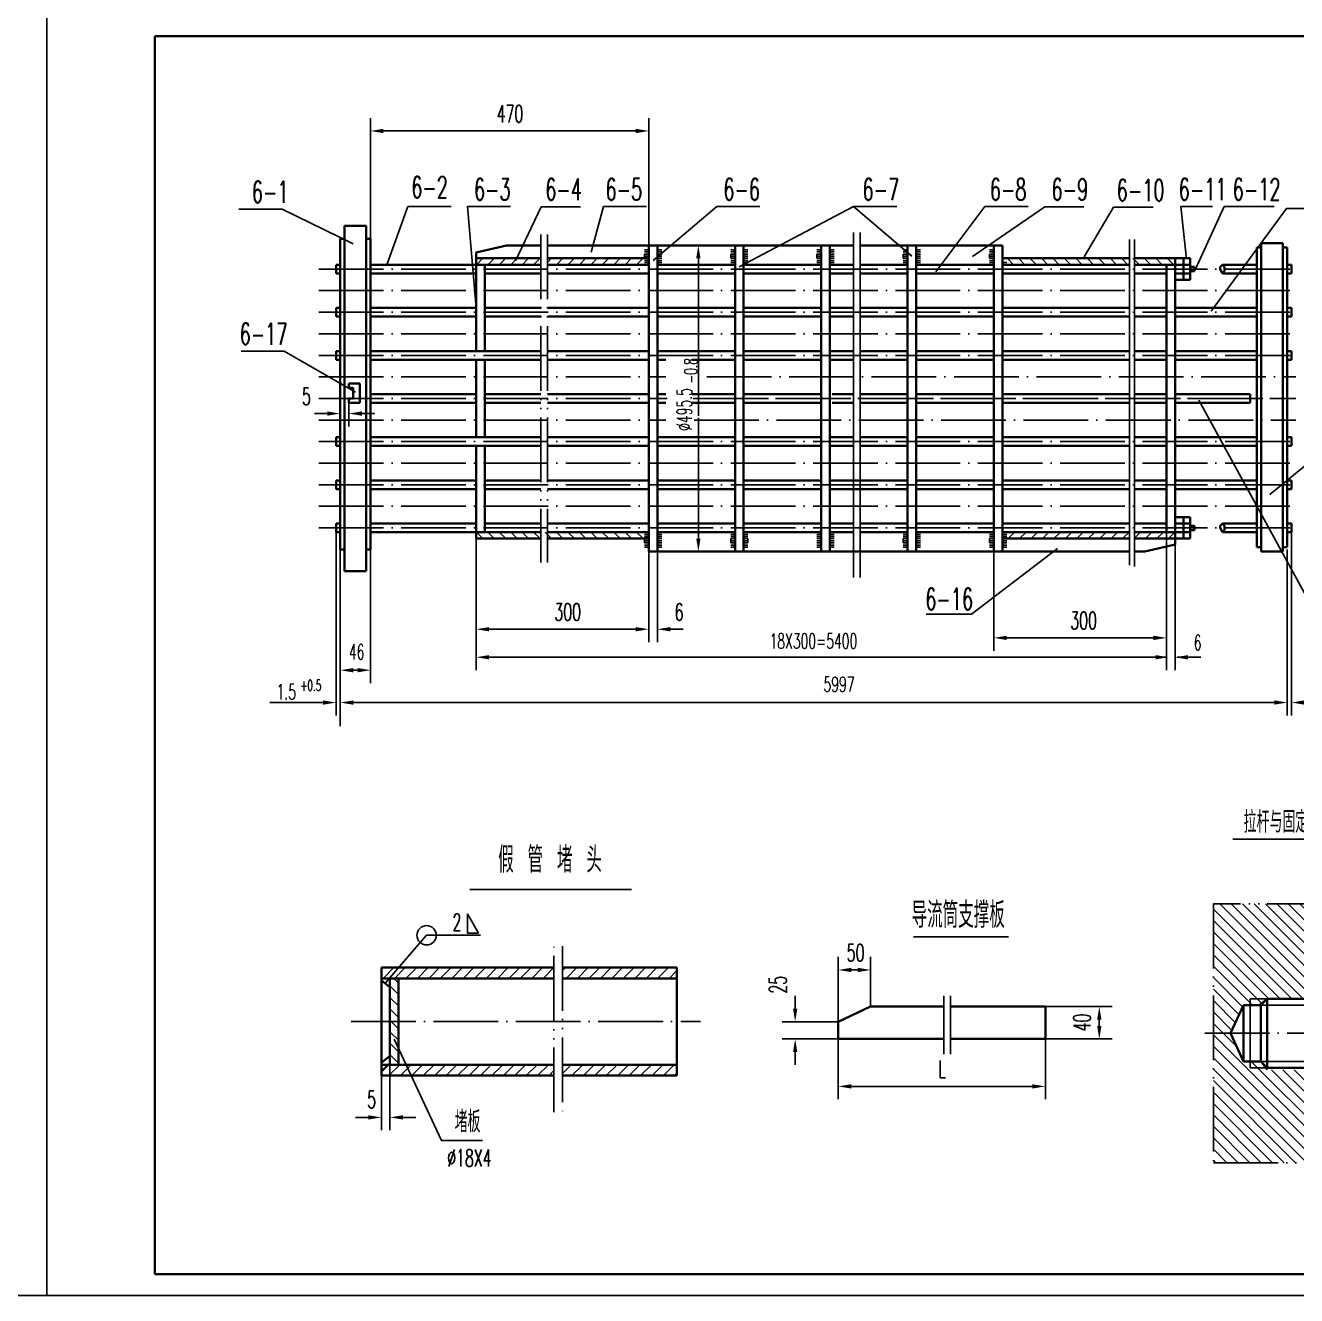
# Model space of a CAD drawing. Extents: x 0 to 2425, y 6 to 1194.
# Drawn here: x 738 to 1032.7, y 6 to 300.5 of the extents above; entities that cross this region are included whole.
import ezdxf
from ezdxf.enums import TextEntityAlignment as Align

# ---------------------------------------------------------------- set-up
doc = ezdxf.new("R2010")
doc.units = 0
doc.header["$MEASUREMENT"] = 0
doc.linetypes.add('SDHS', pattern=[21, 15, -2, 0, -2, 0, -2])
doc.linetypes.add('ZHXS', pattern=[19, 15, -2, 0, -2])
doc.layers.get('0').update_dxf_attribs({"linetype": 'CONTINUOUS'})
for name, color, linetype in [('1', 7, 'ZHXS'), ('2', 7, 'SDHS'), ('FRAME', 1, 'CONTINUOUS')]:
    doc.layers.add(name, color=color, linetype=linetype)
doc.styles.add('HZ', font='txt', dxfattribs={"width": 0.65, "bigfont": 'hztxt'})

# ---------------------------------------------------------------- blocks, each defined once
blk = doc.blocks.new('*X35')
at = {"color": 0}
for p, q in [((534, 128.91), (532.91, 130)), ((534, 126.26), (532, 128.26)), ((534, 123.61), (532, 125.61)), ((534, 120.96), (532, 122.96)), ((534, 118.31), (532, 120.31)), ((534, 115.65), (532, 117.65)), ((534, 113), (532, 115)), ((534, 110.35), (532, 112.35))]:
    blk.add_line(p, q, dxfattribs=at)
blk = doc.blocks.new('*X32')
at = {"color": 0}
for p, q in [((84.55, 241), (86.05, 242.5)), ((87.2, 241), (88.7, 242.5)), ((89.86, 241), (91.36, 242.5)), ((92.51, 241), (94.01, 242.5)), ((95.16, 241), (96.66, 242.5)), ((97.81, 241), (99.31, 242.5)), ((100.46, 241), (101.96, 242.5)), ((103.11, 241), (104.61, 242.5)), ((105.77, 241), (107.27, 242.5)), ((108.42, 241), (109.92, 242.5)), ((111.07, 241), (112.57, 242.5)), ((113.72, 241), (115.22, 242.5)), ((116.37, 241), (117.87, 242.5)), ((119.02, 241), (120.52, 242.5)), ((121.68, 241), (123.18, 242.5))]:
    blk.add_line(p, q, dxfattribs=at)
blk = doc.blocks.new('*X29')
at = {"color": 0}
for p, q in [((338.31, 78), (317.5, 98.81)), ((340.96, 78), (318.96, 100)), ((343.61, 78), (321.61, 100)), ((345, 79.26), (324.26, 100)), ((345, 81.92), (326.92, 100)), ((345, 84.57), (329.57, 100)), ((345, 87.22), (332.22, 100)), ((345, 89.87), (334.87, 100)), ((345, 92.52), (337.52, 100)), ((345, 95.17), (340.17, 100)), ((345, 97.83), (342.83, 100)), ((335.66, 78), (317.5, 96.16)), ((333.01, 78), (317.5, 93.51)), ((330.35, 78), (317.5, 90.85)), ((328.69, 77.02), (317.5, 88.2)), ((326.55, 76.5), (317.5, 85.55)), ((324.31, 76.09), (317.5, 82.9)), ((323.47, 74.27), (317.5, 80.25)), ((322.64, 72.46), (317.5, 77.6)), ((321.8, 70.65), (317.5, 74.94)), ((322.96, 66.83), (317.5, 72.29)), ((345, 42.14), (317.5, 69.64)), ((344.49, 40), (317.5, 66.99)), ((341.84, 40), (317.5, 64.34)), ((345, 44.79), (326.29, 63.5)), ((339.19, 40), (317.5, 61.69)), ((336.53, 40), (317.5, 59.03)), ((345, 47.44), (330.94, 61.5)), ((345, 50.1), (333.6, 61.5)), ((345, 52.75), (336.25, 61.5)), ((345, 55.4), (338.9, 61.5)), ((345, 58.05), (341.55, 61.5)), ((345, 60.7), (344.2, 61.5)), ((333.88, 40), (317.5, 56.38)), ((331.23, 40), (317.5, 53.73)), ((328.58, 40), (317.5, 51.08)), ((325.93, 40), (317.5, 48.43)), ((323.28, 40), (317.5, 45.78)), ((320.62, 40), (317.5, 43.12)), ((317.97, 40), (317.5, 40.47))]:
    blk.add_line(p, q, dxfattribs=at)

msp = doc.modelspace()

# ---------------------------------------------------------------- linework, layer by layer
for p, q in [((743, 6), (743, 600)), ((743, 426), (743, 6)), ((818, 251), (818, 279.0244)), ((882.5, 249.5), (882.5, 279.0244)), ((821, 276.0244), (879.5, 276.0244)), ((797.5, 257.88951), (787.5, 257.88951)), ((814, 249.88951), (797.5, 257.88951)), ((821.7836, 245), (826.66615, 258.5)), ((826.66615, 258.5), (836.66615, 258.5)), ((840.47651, 258.5), (850.47651, 258.5)), ((842.5, 235), (840.47651, 258.5)), ((851.58223, 245.91165), (857.58223, 258.41165)), ((857.58223, 258.41165), (866.6661, 258.41165)), ((869.11758, 247.89809), (872, 258.5)), ((872, 258.5), (882, 258.5)), ((883.50373, 245.97308), (898.26157, 258.5)), ((898.26157, 258.5), (908.26157, 258.5)), ((930, 258.5), (903.5, 244.5)), ((943.5, 247), (930, 258.5)), ((930, 258.5), (940, 258.5)), ((960.43777, 258.5), (949.04582, 243.34079)), ((957.57953, 246.89222), (974.33804, 258.41247)), ((960.43777, 258.5), (970.43777, 258.5)), ((974.33804, 258.41247), (983.33804, 258.41247)), ((983.47303, 246.83449), (990.26009, 258.36837)), ((990.26009, 258.36837), (999.40787, 258.36837)), ((1007.12994, 246.30181), (1005.84953, 258.5)), ((1005.84953, 258.5), (1013.22207, 258.5)), ((1015.88433, 258.5), (1009.13818, 243.79512)), ((1030.34953, 258.0221), (1012.90365, 234.2697)), ((1015.88433, 258.5), (1027.47806, 258.5)), ((1030.34953, 258.0221), (1043.60849, 258.0221)), ((930, 252.5), (930, 172.5)), ((931.5, 172.5), (931.5, 252.5)), ((993.94497, 250.88278), (993.94497, 175.38944)), ((995.08345, 250.88278), (995.08345, 175.04784)), ((881.5, 248.5), (882.5, 248.5)), ((882.5, 248), (881.5, 248)), ((884.5, 248.5), (885.5, 248.5)), ((885.5, 248), (884.5, 248)), ((894, 249.5), (897, 249.5)), ((901.5, 248.5), (902.5, 248.5)), ((902.5, 248), (901.5, 248)), ((904.5, 248.5), (905.5, 248.5)), ((905.5, 248), (904.5, 248)), ((921.5, 248.5), (922.5, 248.5)), ((921.5, 248.5), (922.5, 248.5)), ((922.5, 248), (921.5, 248)), ((922.5, 248), (921.5, 248)), ((924.5, 248.5), (925.5, 248.5)), ((925.5, 248), (924.5, 248)), ((941.5, 248.5), (942.5, 248.5)), ((942.5, 248), (941.5, 248)), ((944.5, 248.5), (945.5, 248.5)), ((945.5, 248), (944.5, 248)), ((961.5, 248.5), (962.5, 248.5)), ((961.5, 248.5), (962.5, 248.5)), ((962.5, 248), (961.5, 248)), ((962.5, 248), (961.5, 248)), ((881.5, 247.5), (881.5, 246.5)), ((882, 247.5), (881.5, 247.5)), ((881.5, 247), (882.5, 247)), ((881.5, 246.5), (882.5, 246.5)), ((882.5, 246), (881.5, 246)), ((881.5, 245.5), (882.5, 245.5)), ((882.5, 247.5), (882, 247.5)), ((884.5, 247.5), (884.5, 246.5)), ((885, 247.5), (884.5, 247.5)), ((884.5, 247), (885.5, 247)), ((884.5, 246.5), (885.5, 246.5)), ((885.5, 246), (884.5, 246)), ((884.5, 245.5), (885.5, 245.5)), ((885.5, 247.5), (885, 247.5)), ((894, 210), (894, 246.5)), ((902, 247.5), (901.5, 247.5)), ((901.5, 247.5), (901.5, 246.5)), ((901.5, 247), (902.5, 247)), ((901.5, 246.5), (902.5, 246.5)), ((902.5, 246), (901.5, 246)), ((901.5, 245.5), (902.5, 245.5)), ((902.5, 247.5), (902, 247.5)), ((904.5, 247.5), (904.5, 246.5)), ((905, 247.5), (904.5, 247.5)), ((904.5, 247), (905.5, 247)), ((904.5, 246.5), (905.5, 246.5)), ((905.5, 246), (904.5, 246)), ((904.5, 245.5), (905.5, 245.5)), ((905.5, 247.5), (905, 247.5)), ((922, 247.5), (921.5, 247.5)), ((921.5, 247.5), (921.5, 246.5)), ((922, 247.5), (921.5, 247.5)), ((921.5, 247.5), (921.5, 246.5)), ((921.5, 247), (922.5, 247)), ((921.5, 247), (922.5, 247)), ((921.5, 246.5), (922.5, 246.5)), ((921.5, 246.5), (922.5, 246.5)), ((922.5, 246), (921.5, 246)), ((922.5, 246), (921.5, 246)), ((921.5, 245.5), (922.5, 245.5)), ((921.5, 245.5), (922.5, 245.5)), ((922.5, 247.5), (922, 247.5)), ((922.5, 247.5), (922, 247.5)), ((925, 247.5), (924.5, 247.5)), ((924.5, 247.5), (924.5, 246.5)), ((924.5, 247), (925.5, 247)), ((924.5, 246.5), (925.5, 246.5)), ((925.5, 246), (924.5, 246)), ((924.5, 245.5), (925.5, 245.5)), ((925.5, 247.5), (925, 247.5)), ((941.5, 247.5), (941.5, 246.5)), ((942, 247.5), (941.5, 247.5)), ((941.5, 247), (942.5, 247)), ((941.5, 246.5), (942.5, 246.5)), ((942.5, 246), (941.5, 246)), ((941.5, 245.5), (942.5, 245.5)), ((942.5, 247.5), (942, 247.5)), ((945, 247.5), (944.5, 247.5)), ((944.5, 247.5), (944.5, 246.5)), ((944.5, 247), (945.5, 247)), ((944.5, 246.5), (945.5, 246.5)), ((945.5, 246), (944.5, 246)), ((944.5, 245.5), (945.5, 245.5)), ((945.5, 247.5), (945, 247.5)), ((961.5, 247.5), (961.5, 246.5)), ((962, 247.5), (961.5, 247.5)), ((962, 247.5), (961.5, 247.5)), ((961.5, 247.5), (961.5, 246.5)), ((961.5, 247), (962.5, 247)), ((961.5, 247), (962.5, 247)), ((961.5, 246.5), (962.5, 246.5)), ((961.5, 246.5), (962.5, 246.5)), ((962.5, 246), (961.5, 246)), ((962.5, 246), (961.5, 246)), ((961.5, 245.5), (962.5, 245.5)), ((961.5, 245.5), (962.5, 245.5)), ((962.5, 247.5), (962, 247.5)), ((962.5, 247.5), (962, 247.5)), ((964.5, 245.5), (965.5, 245.5)), ((798, 225), (788, 225)), ((814.5, 215.5), (798, 225)), ((813, 213.5), (813, 207.5)), ((1010.03411, 213.59593), (1037.18326, 164.08879)), ((808, 210.5), (805, 210.5)), ((811, 210.5), (811, 207.5)), ((816, 210.5), (819, 210.5)), ((894, 181.5), (894, 209.5)), ((1026.4914, 191.77689), (1035.71926, 199.2774)), ((810, 183), (810, 140.5)), ((1002.5, 183), (1002.5, 151)), ((1004.5, 183), (1004.5, 151)), ((1031.5, 183.5), (1031.5, 140.5)), ((842.5, 181.5), (842.5, 151)), ((881.5, 182.5), (882.5, 182.5)), ((882.5, 182), (881.5, 182)), ((881.5, 180.5), (881.5, 181.5)), ((881.5, 181.5), (882.5, 181.5)), ((881.5, 181), (882.5, 181)), ((882, 180.5), (881.5, 180.5)), ((882.5, 180), (881.5, 180)), ((882.5, 180.5), (882, 180.5)), ((884.5, 182.5), (885.5, 182.5)), ((885.5, 182), (884.5, 182)), ((884.5, 180.5), (884.5, 181.5)), ((884.5, 181.5), (885.5, 181.5)), ((884.5, 181), (885.5, 181)), ((885, 180.5), (884.5, 180.5)), ((885.5, 180), (884.5, 180)), ((885.5, 180.5), (885, 180.5)), ((901.5, 182.5), (902.5, 182.5)), ((902.5, 182), (901.5, 182)), ((901.5, 181.5), (902.5, 181.5)), ((901.5, 180.5), (901.5, 181.5)), ((901.5, 181), (902.5, 181)), ((902, 180.5), (901.5, 180.5)), ((902.5, 180), (901.5, 180)), ((902.5, 180.5), (902, 180.5)), ((905.5, 182.5), (904.5, 182.5)), ((904.5, 182), (905.5, 182)), ((905.5, 181.5), (904.5, 181.5)), ((905.5, 181), (904.5, 181)), ((904.5, 180.5), (905, 180.5)), ((904.5, 180), (905.5, 180)), ((905, 180.5), (905.5, 180.5)), ((905.5, 180.5), (905.5, 181.5)), ((922.5, 182.5), (921.5, 182.5)), ((921.5, 182), (922.5, 182)), ((922.5, 181.5), (921.5, 181.5)), ((922.5, 181), (921.5, 181)), ((921.5, 180.5), (922, 180.5)), ((921.5, 180), (922.5, 180)), ((922, 180.5), (922.5, 180.5)), ((922.5, 180.5), (922.5, 181.5)), ((924.5, 182.5), (925.5, 182.5)), ((925.5, 182), (924.5, 182)), ((924.5, 181.5), (925.5, 181.5)), ((924.5, 180.5), (924.5, 181.5)), ((924.5, 181), (925.5, 181)), ((925, 180.5), (924.5, 180.5)), ((925.5, 180), (924.5, 180)), ((925.5, 180.5), (925, 180.5)), ((941.5, 182.5), (942.5, 182.5)), ((942.5, 182), (941.5, 182)), ((941.5, 180.5), (941.5, 181.5)), ((941.5, 181.5), (942.5, 181.5)), ((941.5, 181), (942.5, 181)), ((942, 180.5), (941.5, 180.5)), ((942.5, 180), (941.5, 180)), ((942.5, 180.5), (942, 180.5)), ((944.5, 182.5), (945.5, 182.5)), ((945.5, 182), (944.5, 182)), ((944.5, 181.5), (945.5, 181.5)), ((944.5, 180.5), (944.5, 181.5)), ((944.5, 181), (945.5, 181)), ((945, 180.5), (944.5, 180.5)), ((945.5, 180), (944.5, 180)), ((945.5, 180.5), (945, 180.5)), ((961.5, 182.5), (962.5, 182.5)), ((961.5, 182.5), (962.5, 182.5)), ((962.5, 182), (961.5, 182)), ((962.5, 182), (961.5, 182)), ((961.5, 181.5), (962.5, 181.5)), ((961.5, 180.5), (961.5, 181.5)), ((961.5, 180.5), (961.5, 181.5)), ((961.5, 181.5), (962.5, 181.5)), ((961.5, 181), (962.5, 181)), ((961.5, 181), (962.5, 181)), ((962, 180.5), (961.5, 180.5)), ((962, 180.5), (961.5, 180.5)), ((962.5, 180), (961.5, 180)), ((962.5, 180), (961.5, 180)), ((962.5, 180.5), (962, 180.5)), ((962.5, 180.5), (962, 180.5)), ((964.5, 182.5), (965.5, 182.5)), ((965.5, 182), (964.5, 182)), ((964.5, 181.5), (965.5, 181.5)), ((964.5, 180.5), (964.5, 181.5)), ((964.5, 181), (965.5, 181)), ((965, 180.5), (964.5, 180.5)), ((965.5, 180), (964.5, 180)), ((965.5, 180.5), (965, 180.5)), ((811, 179), (811, 138)), ((818, 179), (818, 148)), ((881.5, 179.5), (882.5, 179.5)), ((882.5, 178.5), (882.5, 157.5)), ((882.5, 178.5), (882.5, 157.5)), ((884.5, 179.5), (885.5, 179.5)), ((884.5, 178.5), (884.5, 157.5)), ((895, 178.5), (891, 178.5)), ((901.5, 179.5), (902.5, 179.5)), ((905.5, 179.5), (904.5, 179.5)), ((922.5, 179.5), (921.5, 179.5)), ((924.5, 179.5), (925.5, 179.5)), ((941.5, 179.5), (942.5, 179.5)), ((944.5, 179.5), (945.5, 179.5)), ((957.32247, 164), (977.24669, 179.21232)), ((961.5, 179.5), (962.5, 179.5)), ((961.5, 179.5), (962.5, 179.5)), ((962.5, 178.5), (962.5, 155.49778)), ((964.5, 179.5), (965.5, 179.5)), ((1030.5, 179), (1030.5, 140.5)), ((957.32247, 164), (946.82247, 164)), ((845.5, 160.5), (879.5, 160.5)), ((879.5, 160.5), (876.5, 160.5)), ((887.5, 160.5), (890.5, 160.5)), ((1002.5, 159.20609), (1002.5, 155.49778)), ((965.5, 158.49778), (999.5, 158.49778)), ((811, 150.5), (811, 154)), ((845.5, 154), (1002.5, 154)), ((1005, 154), (1008, 154)), ((1007.5, 154), (1010.5, 154)), ((814, 151), (815, 151)), ((807, 143.5), (794.67428, 143.5)), ((811, 143.5), (811, 140.5)), ((814, 143.5), (1028, 143.5)), ((814, 143.5), (817, 143.5)), ((1027.5, 143.5), (1024.5, 143.5)), ((1030.5, 143.5), (1030.5, 140.5)), ((1017.89409, 111.81203), (1054.89409, 111.81203)), ((840.9904, 100.1157), (878.4904, 100.1157)), ((840.51208, 94.53878), (840.51208, 90.03878)), ((843.01208, 90.03878), (840.51208, 94.53878)), ((821.51208, 78.53878), (831.01208, 89.53878)), ((831.01208, 89.53878), (843.51208, 89.53878)), ((840.51208, 90.03878), (843.01208, 90.03878)), ((943.87811, 89.1468), (965.90704, 89.1468)), ((926.44211, 69.50563), (926.44211, 84.50563)), ((933.94211, 73.00563), (933.94211, 84.50563)), ((929.44211, 81.50563), (930.94211, 81.50563)), ((916.44211, 72.50563), (916.44211, 75.50563)), ((1021.89409, 74.81203), (1021.89409, 66.81203)), ((1021.89409, 74.81203), (1026.89409, 74.81203)), ((1025.89409, 74.81203), (1023.89409, 73.31203)), ((974.44211, 73.00563), (989.94211, 73.00563)), ((1024.39409, 73.31203), (1040.89409, 73.31203)), ((926.44211, 69.50563), (913.44211, 69.50563)), ((986.94211, 68.50563), (986.94211, 70.00563)), ((823.47562, 65.47616), (834.43942, 41.96704)), ((926.44211, 65.50563), (913.44211, 65.50563)), ((926.44211, 65.50563), (926.44211, 51.50563)), ((974.44211, 65.50563), (989.94211, 65.50563)), ((974.44211, 65.50563), (974.44211, 51.50563)), ((1021.89409, 58.81203), (1021.89409, 66.81203)), ((916.44211, 62.50563), (916.44211, 59.50563)), ((822.51208, 59.53878), (822.51208, 44.31566)), ((1020.39409, 60.31203), (1024.39409, 60.31203)), ((1024.39409, 60.31203), (1040.89409, 60.31203)), ((1024.39409, 60.31203), (1025.89409, 58.31203)), ((820.51208, 57.03878), (820.51208, 44.31566)), ((1021.89409, 58.81203), (1026.89409, 58.81203)), ((929.44211, 54.50563), (971.44211, 54.50563)), ((817.51208, 47.31566), (814.51208, 47.31566)), ((825.51208, 47.31566), (828.51208, 47.31566)), ((834.40238, 41.96704), (843.96491, 41.96704)), ((743, 6), (391.8173, 6)), ((1584, 6), (743, 6))]:
    msp.add_line(p, q)
at = {"color": 0}
for p, q in [((842.55262, 245), (844.05262, 246.5)), ((845.20427, 245), (846.70427, 246.5)), ((847.85592, 245), (849.35592, 246.5)), ((850.50757, 245), (852.00757, 246.5)), ((853.15922, 245), (854.65922, 246.5)), ((855.81088, 245), (857.31088, 246.5)), ((859, 245.53747), (859.96253, 246.5)), ((861.11418, 245), (862.61418, 246.5)), ((863.76583, 245), (865.26583, 246.5)), ((866.41748, 245), (867.91748, 246.5)), ((869.06913, 245), (870.56913, 246.5)), ((871.72078, 245), (873.22078, 246.5)), ((874.37243, 245), (875.87243, 246.5)), ((877.02408, 245), (878.52408, 246.5)), ((879.67573, 245), (881.17573, 246.5)), ((820.9113, 79.53878), (823.4113, 82.03878)), ((823.56295, 79.53878), (826.06295, 82.03878)), ((826.2146, 79.53878), (828.7146, 82.03878)), ((828.86625, 79.53878), (831.36625, 82.03878)), ((831.5179, 79.53878), (834.0179, 82.03878)), ((834.16955, 79.53878), (836.66955, 82.03878)), ((836.8212, 79.53878), (839.3212, 82.03878)), ((839.47285, 79.53878), (841.97285, 82.03878)), ((842.1245, 79.53878), (844.6245, 82.03878)), ((844.77615, 79.53878), (847.27615, 82.03878)), ((847.4278, 79.53878), (849.9278, 82.03878)), ((850.07945, 79.53878), (852.57945, 82.03878)), ((852.7311, 79.53878), (855.2311, 82.03878)), ((855.38275, 79.53878), (857.88275, 82.03878)), ((858.0344, 79.53878), (860.5344, 82.03878)), ((862.51208, 81.36481), (863.18605, 82.03878)), ((863.3377, 79.53878), (865.8377, 82.03878)), ((865.98935, 79.53878), (868.48935, 82.03878)), ((868.641, 79.53878), (871.141, 82.03878)), ((871.29265, 79.53878), (873.79265, 82.03878)), ((873.9443, 79.53878), (876.4443, 82.03878)), ((876.59595, 79.53878), (879.09595, 82.03878)), ((879.2476, 79.53878), (881.7476, 82.03878)), ((881.89926, 79.53878), (884.39926, 82.03878)), ((884.55091, 79.53878), (887.05091, 82.03878)), ((887.20256, 79.53878), (889.01208, 81.3483)), ((822.27615, 57.03878), (824.77615, 59.53878)), ((824.9278, 57.03878), (827.4278, 59.53878)), ((827.57945, 57.03878), (830.07945, 59.53878)), ((830.2311, 57.03878), (832.7311, 59.53878)), ((832.88275, 57.03878), (835.38275, 59.53878)), ((835.5344, 57.03878), (838.0344, 59.53878)), ((838.18605, 57.03878), (840.68605, 59.53878)), ((840.8377, 57.03878), (843.3377, 59.53878)), ((843.48935, 57.03878), (845.98935, 59.53878)), ((846.141, 57.03878), (848.641, 59.53878)), ((848.79265, 57.03878), (851.29265, 59.53878)), ((851.4443, 57.03878), (853.9443, 59.53878)), ((854.09595, 57.03878), (856.59595, 59.53878)), ((856.7476, 57.03878), (859.2476, 59.53878)), ((862.51208, 57.49995), (864.55091, 59.53878)), ((864.70256, 57.03878), (867.20256, 59.53878)), ((867.35421, 57.03878), (869.85421, 59.53878)), ((870.00586, 57.03878), (872.50586, 59.53878)), ((872.65751, 57.03878), (875.15751, 59.53878)), ((875.30916, 57.03878), (877.80916, 59.53878)), ((877.96081, 57.03878), (880.46081, 59.53878)), ((880.61246, 57.03878), (883.11246, 59.53878)), ((883.26411, 57.03878), (885.76411, 59.53878)), ((885.91576, 57.03878), (888.41576, 59.53878)), ((859.39926, 57.03878), (860.51208, 58.1516))]:
    msp.add_line(p, q, dxfattribs=at)
at = {"const_width": 0.5}
msp.add_lwpolyline([(884.5, 223), (885, 223)], dxfattribs=at)
msp.add_circle((831.01208, 89.53878), 2.23607)
for points in [[(821, 275.5244), (821, 276.5244), (818, 276.0244)], [(879.5, 275.5244), (879.5, 276.5244), (882.5, 276.0244)], [(894.5, 246.5), (893.5, 246.5), (894, 249.5)], [(808, 210), (808, 211), (811, 210.5)], [(816, 210), (816, 211), (813, 210.5)], [(894.5, 181.5), (893.5, 181.5), (894, 178.5)], [(845.5, 160), (845.5, 161), (842.5, 160.5)], [(879.5, 160), (879.5, 161), (882.5, 160.5)], [(879.5, 160), (879.5, 161), (882.5, 160.5)], [(887.5, 160), (887.5, 161), (884.5, 160.5)], [(965.5, 157.99778), (965.5, 158.99778), (962.5, 158.49778)], [(999.5, 157.99778), (999.5, 158.99778), (1002.5, 158.49778)], [(845.5, 153.5), (845.5, 154.5), (842.5, 154)], [(1000, 153.5), (1000, 154.5), (1003, 154)], [(1007.5, 153.5), (1007.5, 154.5), (1004.5, 154)], [(814, 150.5), (814, 151.5), (811, 151)], [(815, 150.5), (815, 151.5), (818, 151)], [(807, 143), (807, 144), (810, 143.5)], [(814, 143), (814, 144), (811, 143.5)], [(814, 143), (814, 144), (811, 143.5)], [(1027.5, 143), (1027.5, 144), (1030.5, 143.5)], [(1034.5, 143), (1034.5, 144), (1031.5, 143.5)], [(929.44211, 81.00563), (929.44211, 82.00563), (926.44211, 81.50563)], [(930.94211, 81.00563), (930.94211, 82.00563), (933.94211, 81.50563)], [(916.94211, 72.50563), (915.94211, 72.50563), (916.44211, 69.50563)], [(987.44211, 70.00563), (986.44211, 70.00563), (986.94211, 73.00563)], [(987.44211, 68.50563), (986.44211, 68.50563), (986.94211, 65.50563)], [(916.94211, 62.50563), (915.94211, 62.50563), (916.44211, 65.50563)], [(929.44211, 54.00563), (929.44211, 55.00563), (926.44211, 54.50563)], [(971.44211, 54.00563), (971.44211, 55.00563), (974.44211, 54.50563)], [(817.51208, 47.81566), (817.51208, 46.81566), (820.51208, 47.31566)], [(825.51208, 47.81566), (825.51208, 46.81566), (822.51208, 47.31566)]]:
    msp.add_solid(points)
at = {"layer": '1'}
for p, q in [((806, 244), (1032.5, 244)), ((806, 239), (1032.5, 239)), ((806, 234), (1032.5, 234)), ((806, 229), (1032.5, 229)), ((806, 224), (1032.5, 224)), ((806, 219), (886.5, 219)), ((895.96675, 219), (1032.5, 219)), ((806, 214), (886.74607, 214)), ((892.80712, 214), (1032.5, 214)), ((895.28373, 214), (1032.5, 214)), ((806, 209), (886.5, 209)), ((893, 209), (1032.5, 209)), ((806, 204), (1032.5, 204)), ((806, 199), (1032.5, 199)), ((806, 194), (1032.5, 194)), ((806, 189), (1032.5, 189)), ((806, 184), (1032.5, 184)), ((813.51208, 69.53878), (894.51208, 69.53878)), ((1011.39409, 66.81203), (1060.39409, 66.81203))]:
    msp.add_line(p, q, dxfattribs=at)
at = {"layer": '2'}
for p, q in [((857.5, 252), (857.5, 176)), ((859, 252), (859, 176)), ((1013.39409, 96.81203), (1013.39409, 36.81203)), ((1040.89409, 96.81203), (1013.39409, 96.81203)), ((860.51208, 48.53878), (860.51208, 87.03878)), ((862.51208, 87.03878), (862.51208, 48.53878)), ((950.94211, 75.50563), (950.94211, 62.00563)), ((952.44211, 75.50563), (952.44211, 62.00563)), ((1013.39409, 36.81203), (1040.89409, 36.81203))]:
    msp.add_line(p, q, dxfattribs=at)
at = {"layer": 'FRAME', "lineweight": 35}
for p, q in [((768, 298), (1188, 298)), ((768, 11), (768, 298)), ((817, 254), (812, 254)), ((812, 254), (812, 174)), ((817, 174), (817, 254)), ((811, 251), (811, 179)), ((812, 251), (811, 251)), ((818, 251), (817, 251)), ((818, 179), (818, 251)), ((842.5, 247.86072), (849.5, 249.5)), ((842.5, 245), (842.5, 247.86072)), ((849.5, 249.5), (857.5, 249.5)), ((859, 249.5), (882.5, 249.5)), ((882.5, 249.5), (882.5, 224)), ((882.5, 249.5), (884.5, 249.5)), ((884.5, 249.5), (884.5, 224)), ((884.5, 249.5), (902.5, 249.5)), ((902.5, 249.5), (902.5, 214)), ((902.5, 249.5), (904.5, 249.5)), ((904.5, 249.5), (922.5, 249.5)), ((904.5, 249.5), (904.5, 214)), ((922.5, 249.5), (924.5, 249.5)), ((922.5, 249.5), (922.5, 224)), ((924.5, 249.5), (924.5, 224)), ((924.5, 249.5), (930, 249.5)), ((931.5, 249.5), (942.5, 249.5)), ((942.5, 249.5), (944.5, 249.5)), ((942.5, 249.5), (942.5, 214)), ((944.5, 249.5), (962.5, 249.5)), ((944.5, 249.5), (944.5, 214)), ((962.5, 249.5), (964.5, 249.5)), ((962.5, 249.5), (962.5, 224)), ((964.5, 249.5), (964.5, 224)), ((1023.5, 249), (1024.5, 249)), ((1023.5, 179.5), (1023.5, 249)), ((1024.5, 250), (1029.5, 250)), ((1024.5, 178.5), (1024.5, 250)), ((1029.5, 250), (1029.5, 178.5)), ((1029.5, 249), (1030.5, 249)), ((1030.5, 249), (1030.5, 179.5)), ((810, 245), (810, 244)), ((811, 245), (810, 245)), ((818, 245), (842.5, 245)), ((842, 245), (857.5, 245)), ((842.5, 246.5), (857.5, 246.5)), ((842.5, 245), (842.5, 225)), ((844.5, 245), (844.5, 225)), ((859, 246.5), (882.5, 246.5)), ((859, 245), (882.5, 245)), ((884.5, 245), (902.5, 245)), ((904.5, 245), (922.5, 245)), ((924.5, 245), (930, 245)), ((931.5, 245), (942.5, 245)), ((944.5, 245), (962.5, 245)), ((964.5, 245), (993.94497, 245)), ((993.94497, 246.5), (964.74381, 246.5)), ((995.08345, 246.5), (1008, 246.5)), ((995.08345, 245), (1004.5, 245)), ((1002.5, 245), (1002.5, 214)), ((1004.5, 246.5), (1004.5, 214)), ((1004.5, 245), (1008, 245)), ((1006.5, 241.5), (1006.5, 246.5)), ((1008, 246.5), (1008, 241.5)), ((1015.5, 245), (1015, 244.5)), ((1023.5, 245), (1015.5, 245)), ((1016, 244.5), (1015.5, 245)), ((1030.5, 245), (1031.5, 245)), ((1031.5, 245), (1031.5, 244)), ((810, 244), (810, 243)), ((810, 243), (811, 243)), ((818, 243), (842.5, 243)), ((844.5, 243), (857.5, 243)), ((859, 243), (864.5, 243)), ((864.5, 243), (882.5, 243)), ((884.5, 243), (902.5, 243)), ((904.5, 243), (922.5, 243)), ((924.5, 243), (930, 243)), ((931.5, 243), (942.5, 243)), ((944.5, 243), (962.5, 243)), ((964.5, 243), (982.5, 243)), ((982.5, 243), (993.94497, 243)), ((995.08345, 243), (1002.5, 243)), ((1004.5, 243), (1008, 243)), ((1008, 244.5), (1009, 244.5)), ((1009, 243.5), (1008, 243.5)), ((1009, 244.5), (1009, 243.5)), ((1015, 244.5), (1015, 244)), ((1015, 244), (1015.5, 243)), ((1015.5, 243), (1016, 243.5)), ((1023.5, 243), (1015.5, 243)), ((1016, 243.5), (1016, 244.5)), ((1031.5, 243), (1030.5, 243)), ((1031.5, 244), (1031.5, 243)), ((1008, 241.5), (1004.5, 241.5)), ((810, 235), (810, 234)), ((811, 235), (810, 235)), ((810, 234), (810, 233)), ((810, 233), (811, 233)), ((818, 235), (842.5, 235)), ((818, 233), (842.5, 233)), ((844.5, 235), (857.5, 235)), ((844.5, 233), (857.5, 233)), ((859, 235), (864.5, 235)), ((859, 233), (864.5, 233)), ((864.5, 235), (882.5, 235)), ((864.5, 233), (882.5, 233)), ((884.5, 235), (902.5, 235)), ((884.5, 233), (902.5, 233)), ((904.5, 235), (922.5, 235)), ((904.5, 233), (922.5, 233)), ((924.5, 235), (930, 235)), ((924.5, 233), (930, 233)), ((931.5, 235), (942.5, 235)), ((931.5, 233), (942.5, 233)), ((944.5, 235), (962.5, 235)), ((944.5, 233), (962.5, 233)), ((964.5, 235), (982.5, 235)), ((964.5, 233), (982.5, 233)), ((982.5, 235), (993.94497, 235)), ((982.5, 233), (993.94497, 233)), ((995.08345, 235), (1002.5, 235)), ((995.08345, 233), (1002.5, 233)), ((1023.5, 235), (1004.5, 235)), ((1023.5, 233), (1004.5, 233)), ((1030.5, 235), (1031.5, 235)), ((1031.5, 233), (1030.5, 233)), ((1031.5, 235), (1031.5, 234)), ((1031.5, 234), (1031.5, 233)), ((810, 225), (810, 224)), ((811, 225), (810, 225)), ((810, 224), (810, 223)), ((818, 225), (842.5, 225)), ((842.5, 225), (857.5, 225)), ((859, 225), (864.5, 225)), ((864.5, 225), (882.5, 225)), ((882.5, 224), (882.5, 214)), ((884.5, 225), (902.5, 225)), ((884.5, 224), (884.5, 214)), ((904.5, 225), (922.5, 225)), ((922.5, 224), (922.5, 214)), ((924.5, 225), (930, 225)), ((924.5, 224), (924.5, 214)), ((931.5, 225), (942.5, 225)), ((944.5, 225), (962.5, 225)), ((962.5, 224), (962.5, 214)), ((964.5, 225), (982.5, 225)), ((964.5, 224), (964.5, 214)), ((982.5, 225), (993.94497, 225)), ((995.08345, 225), (1002.5, 225)), ((1023.5, 225), (1004.5, 225)), ((1030.5, 225), (1031.5, 225)), ((1031.5, 225), (1031.5, 224)), ((1031.5, 224), (1031.5, 223)), ((810, 223), (811, 223)), ((818, 223), (842.5, 223)), ((842.5, 223), (857.5, 223)), ((842.5, 223), (842.5, 214)), ((844.5, 223), (844.5, 214)), ((859, 223), (864.5, 223)), ((864.5, 223), (882.5, 223)), ((884.5, 223), (886.5, 223)), ((892.5, 223), (902.5, 223)), ((904.5, 223), (922.5, 223)), ((924.5, 223), (930, 223)), ((931.5, 223), (942.5, 223)), ((944.5, 223), (962.5, 223)), ((964.5, 223), (982.5, 223)), ((982.5, 223), (993.94497, 223)), ((995.08345, 223), (1002.5, 223)), ((1023.5, 223), (1004.5, 223)), ((1031.5, 223), (1030.5, 223)), ((813, 216.5), (813, 217.5)), ((813, 217.5), (815.5, 217.5)), ((814, 216.5), (813, 216.5)), ((814, 214), (814, 216.5)), ((815.5, 217.5), (815.5, 213)), ((813, 214), (814, 214)), ((813, 213), (813, 214)), ((815.5, 213), (813, 213)), ((818, 215), (842.5, 215)), ((818, 213), (842.5, 213)), ((842.5, 205), (842.5, 214)), ((844.5, 215), (857.5, 215)), ((844.5, 205), (844.5, 214)), ((844.5, 213), (857.5, 213)), ((859, 215), (864.5, 215)), ((859, 213), (864.5, 213)), ((864.5, 215), (882.5, 215)), ((864.5, 213), (882.5, 213)), ((882.5, 204), (882.5, 214)), ((884.5, 215), (886.5, 215)), ((884.5, 204), (884.5, 214)), ((884.5, 213), (886.5, 213)), ((892.5, 215), (902.5, 215)), ((892.5, 213), (902.5, 213)), ((902.5, 178.5), (902.5, 214)), ((904.5, 215), (922.5, 215)), ((904.5, 178.5), (904.5, 214)), ((904.5, 213), (922.5, 213)), ((922.5, 204), (922.5, 214)), ((924.5, 204), (924.5, 214)), ((925, 215), (930, 215)), ((925, 213), (930, 213)), ((931.5, 215), (942.5, 215)), ((931.5, 213), (942.5, 213)), ((942.5, 178.5), (942.5, 214)), ((944.5, 215), (962.5, 215)), ((944.5, 178.5), (944.5, 214)), ((944.5, 213), (962.5, 213)), ((962.5, 204), (962.5, 214)), ((964.5, 215), (982.5, 215)), ((964.5, 204), (964.5, 214)), ((964.5, 213), (982.5, 213)), ((982.5, 215), (993.94497, 215)), ((982.5, 213), (993.94497, 213)), ((995.08345, 215), (1002.5, 215)), ((995.08345, 213), (1002.5, 213)), ((1002.5, 183), (1002.5, 214)), ((1021.88636, 214.99581), (1004.5, 214.99581)), ((1004.5, 183), (1004.5, 214)), ((1021.88636, 212.99581), (1004.5, 212.99581)), ((1021.88636, 214.99581), (1021.88636, 212.99581)), ((810, 205), (811, 205)), ((810, 204), (810, 205)), ((810, 203), (810, 204)), ((818, 205), (844.5, 205)), ((844.5, 205), (857.5, 205)), ((859, 205), (864.5, 205)), ((864.5, 205), (882.5, 205)), ((882.5, 178.5), (882.5, 204)), ((884.5, 205), (902.5, 205)), ((884.5, 178.5), (884.5, 204)), ((904.5, 205), (922.5, 205)), ((922.5, 178.5), (922.5, 204)), ((924.5, 205), (930, 205)), ((924.5, 178.5), (924.5, 204)), ((931.5, 205), (942.5, 205)), ((944.5, 205), (962.5, 205)), ((962.5, 178.5), (962.5, 204)), ((964.5, 205), (982.5, 205)), ((964.5, 178.5), (964.5, 204)), ((982.5, 205), (993.94497, 205)), ((995.08345, 205), (1002.5, 205)), ((1023.5, 205), (1004.5, 205)), ((1031.5, 205), (1030.5, 205)), ((1031.5, 204), (1031.5, 205)), ((1031.5, 203), (1031.5, 204)), ((811, 203), (810, 203)), ((818, 203), (842.5, 203)), ((842.5, 203), (857.5, 203)), ((842.5, 181.5), (842.5, 203)), ((844.5, 183), (844.5, 203)), ((859, 203), (864.5, 203)), ((864.5, 203), (882.5, 203)), ((884.5, 203), (902.5, 203)), ((904.5, 203), (922.5, 203)), ((924.5, 203), (930, 203)), ((931.5, 203), (942.5, 203)), ((944.5, 203), (962.5, 203)), ((964.5, 203), (982.5, 203)), ((982.5, 203), (993.94497, 203)), ((995.08345, 203), (1002.5, 203)), ((1023.5, 203), (1004.5, 203)), ((1030.5, 203), (1031.5, 203)), ((810, 195), (811, 195)), ((810, 194), (810, 195)), ((818, 195), (842.5, 195)), ((844.5, 195), (857.5, 195)), ((859, 195), (864.5, 195)), ((864.5, 195), (882.5, 195)), ((884.5, 195), (902.5, 195)), ((904.5, 195), (922.5, 195)), ((924.5, 195), (942.5, 195)), ((944.5, 195), (962.5, 195)), ((964.5, 195), (982.5, 195)), ((982.5, 195), (993.94497, 195)), ((995.08345, 195), (1002.5, 195)), ((1023.5, 195), (1004.5, 195)), ((1031.5, 195), (1030.5, 195)), ((1031.5, 194), (1031.5, 195)), ((810, 193), (810, 194)), ((811, 193), (810, 193)), ((818, 193), (842.5, 193)), ((844.5, 193), (857.5, 193)), ((859, 193), (864.5, 193)), ((864.5, 193), (882.5, 193)), ((884.5, 193), (902.5, 193)), ((904.5, 193), (922.5, 193)), ((924.5, 193), (942.5, 193)), ((944.5, 193), (962.5, 193)), ((964.5, 193), (982.5, 193)), ((982.5, 193), (993.94497, 193)), ((995.08345, 193), (1002.5, 193)), ((1023.5, 193), (1004.5, 193)), ((1030.5, 193), (1031.5, 193)), ((1031.5, 193), (1031.5, 194)), ((1004.5, 186.5), (1008, 186.5)), ((1006.5, 181.5), (1006.5, 186.5)), ((1008, 186.5), (1008, 181.5)), ((810, 185), (811, 185)), ((810, 184), (810, 185)), ((810, 183), (810, 184)), ((811, 183), (810, 183)), ((818, 185), (842.5, 185)), ((818, 183), (842.5, 183)), ((842, 183), (857.5, 183)), ((844.5, 185), (857.5, 185)), ((859, 185), (864.5, 185)), ((859, 183), (882.5, 183)), ((864.5, 185), (882.5, 185)), ((884.5, 185), (902.5, 185)), ((884.5, 183), (902.5, 183)), ((904.5, 185), (922.5, 185)), ((904.5, 183), (922.5, 183)), ((924.5, 185), (930, 185)), ((924.5, 183), (930, 183)), ((931.5, 185), (942.5, 185)), ((931.5, 183), (942.5, 183)), ((944.5, 185), (962.5, 185)), ((944.5, 183), (962.5, 183)), ((964.5, 185), (982.5, 185)), ((964.5, 183), (993.94497, 183)), ((993.94497, 185), (982.5, 185)), ((995.08345, 185), (1002.5, 185)), ((995.08345, 183), (1004.5, 183)), ((1004.5, 185), (1008, 185)), ((1004.5, 183), (1008, 183)), ((1004.50359, 183), (1004.50359, 180.13928)), ((1008, 184.5), (1009, 184.5)), ((1009, 183.5), (1008, 183.5)), ((1009, 184.5), (1009, 183.5)), ((1015.5, 185), (1015, 184.5)), ((1015, 184.5), (1015, 184)), ((1015, 184), (1015.5, 183)), ((1016, 184.5), (1015.5, 185)), ((1023.5, 185), (1015.5, 185)), ((1015.5, 183), (1016, 183.5)), ((1023.5, 183), (1015.5, 183)), ((1016, 183.5), (1016, 184.5)), ((1031.5, 185), (1030.5, 185)), ((1030.5, 183), (1031.5, 183)), ((1031.5, 184), (1031.5, 185)), ((1031.5, 183), (1031.5, 184)), ((842.5, 181.5), (857.5, 181.5)), ((859, 181.5), (882.5, 181.5)), ((993.94497, 181.5), (964.74381, 181.5)), ((1004.24381, 181.5), (995.08345, 181.5)), ((1004.50359, 180.13928), (997.50359, 178.5)), ((1008, 181.5), (1004.5, 181.5)), ((811, 179), (812, 179)), ((817, 179), (818, 179)), ((882.5, 178.5), (884.5, 178.5)), ((884.5, 178.5), (922.5, 178.5)), ((902.5, 178.5), (904.5, 178.5)), ((922.5, 178.5), (924.5, 178.5)), ((924.5, 178.5), (942.5, 178.5)), ((942.5, 178.5), (944.5, 178.5)), ((944.5, 178.5), (962.5, 178.5)), ((962.5, 178.5), (964.5, 178.5)), ((982.24381, 178.5), (964.24381, 178.5)), ((993.94497, 178.5), (981.50359, 178.5)), ((997.50359, 178.5), (995.08345, 178.5)), ((1024.5, 179.5), (1023.5, 179.5)), ((1029.5, 178.5), (1024.5, 178.5)), ((1030.5, 179.5), (1029.5, 179.5)), ((812, 174), (817, 174)), ((820.51208, 82.03878), (820.51208, 79.53878)), ((820.51208, 82.03878), (860.51208, 82.03878)), ((862.51208, 82.03878), (889.01208, 82.03878)), ((889.01208, 82.03878), (889.01208, 79.53878)), ((820.51208, 79.53878), (820.51208, 69.53878)), ((820.51208, 79.53878), (860.51208, 79.53878)), ((820.51208, 79.03878), (822.51208, 77.53878)), ((822.51208, 79.53878), (822.51208, 69.53878)), ((824.51208, 79.53878), (824.51208, 69.53878)), ((862.51208, 79.53878), (889.01208, 79.53878)), ((889.01208, 79.53878), (889.01208, 69.53878)), ((1025.89409, 74.81203), (1024.39409, 73.31203)), ((1025.89409, 74.81203), (1025.89409, 66.81203)), ((1025.89409, 74.81203), (1058.39409, 74.81203)), ((933.94211, 73.00563), (926.44211, 69.50563)), ((950.94211, 73.00563), (933.94211, 73.00563)), ((974.44211, 73.00563), (952.44211, 73.00563)), ((974.44211, 65.50563), (974.44211, 73.00563)), ((1020.39409, 73.31203), (1017.39409, 66.81203)), ((1020.39409, 73.31203), (1020.39409, 66.81203)), ((1024.39409, 73.31203), (1020.39409, 73.31203)), ((1024.39409, 73.31203), (1024.39409, 66.81203)), ((820.51208, 59.53878), (820.51208, 69.53878)), ((822.51208, 59.53878), (822.51208, 69.53878)), ((824.51208, 59.53878), (824.51208, 69.53878)), ((889.01208, 59.53878), (889.01208, 69.53878)), ((926.44211, 69.50563), (926.44211, 65.50563)), ((926.44211, 65.50563), (950.94211, 65.50563)), ((952.44211, 65.50563), (974.44211, 65.50563)), ((1020.39409, 60.31203), (1017.39409, 66.81203)), ((1020.39409, 60.31203), (1020.39409, 66.81203)), ((1024.39409, 60.31203), (1024.39409, 66.81203)), ((1025.89409, 58.81203), (1025.89409, 66.81203)), ((820.51208, 60.03878), (822.51208, 61.53878)), ((820.51208, 57.03878), (820.51208, 59.53878)), ((820.51208, 59.53878), (860.51208, 59.53878)), ((862.51208, 59.53878), (889.01208, 59.53878)), ((889.01208, 57.03878), (889.01208, 59.53878)), ((1024.39409, 60.31203), (1020.39409, 60.31203)), ((1025.89409, 58.81203), (1024.39409, 60.31203)), ((820.51208, 57.03878), (860.51208, 57.03878)), ((862.51208, 57.03878), (889.01208, 57.03878)), ((1025.89409, 58.81203), (1058.39409, 58.81203)), ((1579, 11), (768, 11))]:
    msp.add_line(p, q, dxfattribs=at)
at = {"layer": 'FRAME', "color": 0, "lineweight": 35}
for p, q in [((820.51208, 81.79121), (820.75964, 82.03878)), ((820.51208, 57.92636), (822.1245, 59.53878)), ((888.56741, 57.03878), (889.01208, 57.48345))]:
    msp.add_line(p, q, dxfattribs=at)

# ---------------------------------------------------------------- block references
at = {"xscale": -1}
msp.add_blockref('*X32', (1088.74381, 4), dxfattribs=at)
at = {"xscale": -1, "rotation": 180}
msp.add_blockref('*X32', (758, 424), dxfattribs=at)
at = {"rotation": 180}
msp.add_blockref('*X32', (1089.00359, 424), dxfattribs=at)
for name, p in [('*X29', (695.89409, -3.18797)), ('*X35', (290.51208, -50.46122))]:
    msp.add_blockref(name, p)

# ---------------------------------------------------------------- texts
at = {"style": 'HZ', "width": 0.6}
for s, height, p in [('470', 4, (847.25, 278.0244)), ('6-2', 5, (827.4423, 260.5)), ('6-1', 5, (790.5, 259.38951)), ('6-3', 5, (841.97651, 260)), ('6-4', 5, (858.51088, 260)), ('6-5', 5, (872.48812, 260)), ('6-6', 5, (899.79748, 260)), ('6-7', 5, (932.05416, 260)), ('6-8', 5, (961.56598, 260)), ('6-9', 5, (975.87473, 260)), ('6-10', 5, (990.99594, 259.78497)), ('6-11', 5, (1005.37272, 260)), ('6-12', 5, (1017.88433, 260)), ('6-17', 5, (787.67233, 226.47393)), ('5', 4, (802.1, 212.5)), ('6-16', 5, (946.61235, 165)), ('300', 4, (860.63657, 162.5)), ('6', 4, (888.5, 162.5)), ('300', 4, (980.21834, 160.49778)), ('18X300=5400', 3.5, (910.5, 156)), ('6', 3.5, (1008.85074, 155.66458)), ('46', 3.5, (813, 153.5)), ('1.5', 3.5, (796.20813, 144.22973)), ('+0.5', 2.5, (801.70813, 146.22973)), ('5997', 3.5, (923, 146)), ('拉杆与固定管板连接详图', 5, (1020.39409, 113.31203)), ('假 管 堵 头', 6, (847.59577, 104.07364)), ('导流筒支撑板', 6, (943.44211, 91.25617)), ('2', 4, (837.01208, 90.53878)), ('50', 4, (928.39211, 83.50563)), ('L', 4, (949.64211, 56.50563)), ('堵板', 5, (837.49884, 43.81525)), ('%%C18X4', 4, (835.77191, 35.90297))]:
    msp.add_text(s, height=height, dxfattribs=at).set_placement(p)
for s, height, p in [('-0.8', 3, (893.75657, 217.5)), ('%%c495.5', 3.5, (892.5, 206.5)), ('25', 4, (914.44211, 76.00563)), ('40', 4, (984.94211, 67.25563))]:
    msp.add_text(s, height=height, rotation=90, dxfattribs=at).set_placement(p)
msp.add_text('5', height=4, dxfattribs=at).set_placement((818.25028, 51.46961), align=Align.MIDDLE_CENTER)

doc.saveas('drawing.dxf')
